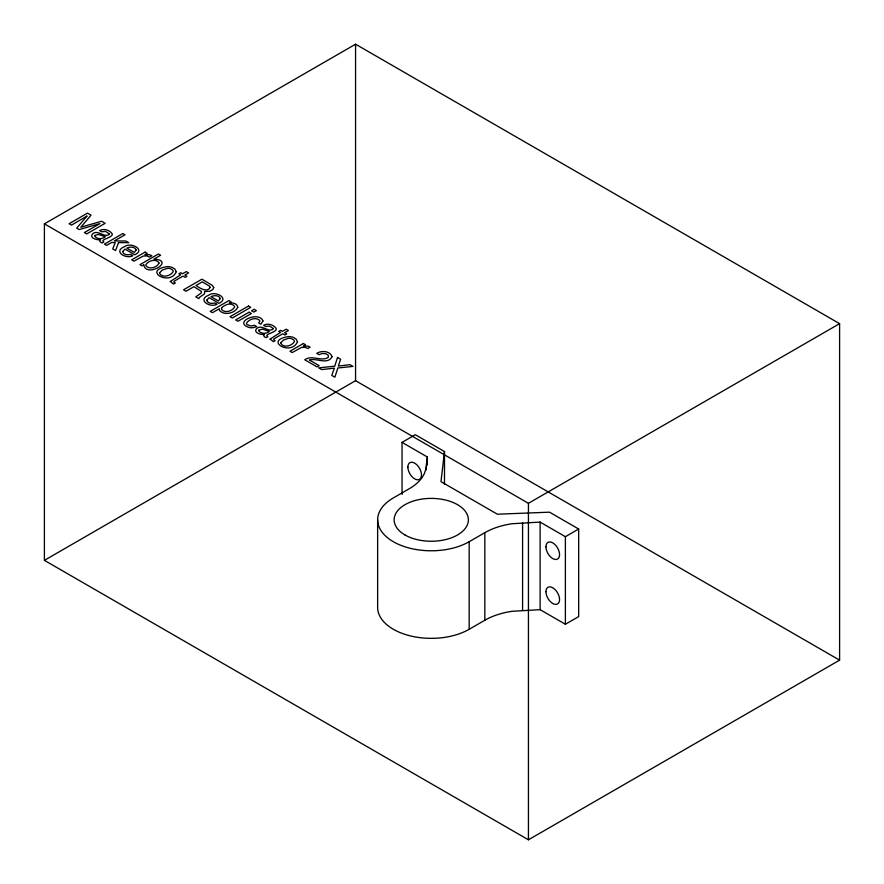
<?xml version="1.0" encoding="UTF-8"?>
<svg xmlns="http://www.w3.org/2000/svg" width="884" height="884" viewBox="0 0 884 884"><rect width="100%" height="100%" fill="white"/><g stroke="black" fill="none" stroke-linecap="round" stroke-linejoin="round"><path stroke-width="1.33" d="M377.634 519.825L377.634 607.396A53.626 30.962 0 0 0 410.74 635.994A53.626 30.962 0 0 0 469.172 629.286L484.83 620.248A59.007 34.067 0 0 1 512.134 611.297L540.113 609.662L565.384 624.259L578.666 616.59L578.666 529.019L565.384 536.687L540.113 522.09L512.134 523.737A59.007 34.067 0 0 0 484.83 532.676L469.172 541.715A53.626 30.962 0 0 1 393.336 541.715A53.626 30.962 0 0 1 393.336 497.935L409.182 488.786A58.289 33.658 0 0 0 424.486 473.205L425.79 469.26L427.326 456.973L402.043 442.387L402.043 494.377M402.043 442.387L415.325 434.718L444.497 451.558L440.983 481.647L497.372 514.212L549.505 512.179L578.666 529.019M44.399 223.851L355.567 44.2L839.601 323.654L839.601 660.149L528.433 839.8L44.399 560.346L44.399 223.851L528.433 503.305L839.601 323.654M44.399 560.346L355.567 380.695L839.601 660.149M565.384 536.687L565.384 624.259M540.113 522.09L540.113 609.662M528.433 503.305L528.433 839.8M522.577 522.775L522.577 610.347M484.83 532.676L484.83 620.248M469.172 541.715L469.172 629.286M444.497 451.558L444.497 484.399M427.326 456.973L427.326 465.183M426.121 467.249L426.121 469.99M355.567 44.2L355.567 380.695M262.968 321.002L260.879 324.185L258.692 322.914L259.841 321.201L259.52 320.306C255.752 316.87 249.332 319.168 246.669 322.881A3.912 2.254 0 0 0 247.2 324.682L251.045 326.019L254.537 325.312L256.725 326.583L253.752 327.533A6.508 3.757 0 0 1 249.597 327.599C232.127 322.538 258.935 310.35 262.968 321.002M170.292 281.477L173.551 284.04L175.33 283.013L173.761 281.996L174.225 281.178L182.988 276.128L185.132 277.366L186.966 276.294L184.822 275.057L188.568 272.902L186.292 271.587L182.546 273.742L180.734 272.692L178.888 273.764L180.701 274.813L170.292 281.477M270.106 339.102L273.377 341.677L275.156 340.649L273.587 339.633L274.051 338.815L282.814 333.754L284.946 334.992L286.792 333.931L284.648 332.693L288.394 330.528L286.118 329.213L282.372 331.378L280.548 330.329L278.714 331.389L280.526 332.439L270.106 339.102M122.666 251.531C123.075 254.901 128.003 255.266 130.633 254.404L132.843 255.686C126.014 259.62 112.544 251.233 124.677 246.603C130.512 241.807 146.081 249.586 134.81 254.769L124.987 249.089L122.666 251.531M206.812 300.118C207.21 303.477 212.138 303.842 214.768 302.98L216.989 304.262C210.149 308.196 196.679 299.809 208.812 295.179C214.646 290.383 230.216 298.162 218.956 303.345L209.121 297.665L206.812 300.118M109.108 233.774L109.041 234.514C104.091 238.105 97.66 228.956 92.378 234.061C89.185 238.282 97.417 240.249 100.433 239.774L99.583 240.724L100.456 242.172L102.235 242.945L103.892 241.973C99.041 239.708 111.981 237.962 112.301 234.448L112.18 233.785C109.539 229.995 103.76 228.194 99.616 230.591L101.715 231.807L105.528 231.376L109.108 233.774M273.112 328.45L273.046 329.202C268.095 332.793 261.664 323.632 256.382 328.749C253.178 332.97 261.421 334.937 264.438 334.461L263.587 335.401L264.46 336.859L266.239 337.622L267.896 336.66C263.045 334.395 275.985 332.649 276.305 329.135L276.184 328.472C273.543 324.682 267.764 322.881 263.62 325.279L265.719 326.494L269.532 326.063L273.112 328.45M159.628 272.681L159.551 273.355C162.391 278.416 171.12 275.874 173.275 271.421L172.557 269.94L170.535 268.747A4.343 2.508 0 0 0 167.01 268.427L162.269 270.073L159.628 272.681M280.858 342.672L280.769 343.335C283.609 348.406 292.339 345.865 294.494 341.401L293.786 339.92L291.753 338.738A4.343 2.508 0 0 0 288.228 338.406L283.488 340.064L280.858 342.672M213.74 287.532L212.856 289.532L209.884 291.234L204.569 291.51L204.524 293.897L199.563 297.278L198.823 298.637L195.762 296.869L201.132 293.079L201.497 291.455L193.928 286.692L186.027 291.245L183.54 289.808L201.939 279.189L212.226 285.3L213.74 287.532M159.032 262.99C157.297 267.476 149.12 270.095 145.904 265.631L145.86 264.813C148.103 260.625 156.324 258.216 159.032 262.99M143.76 264.868C146.225 278.482 176.104 260.493 153.949 259.111L160.623 255.255L158.435 253.995L139.959 264.659L142.048 265.852L143.76 264.868M176.281 271.675C170.082 286.714 142.103 270.471 167.01 266.648A7.834 4.519 0 0 1 172.126 267.432L174.767 268.924L176.281 271.675M297.499 341.666C291.311 356.705 263.322 340.451 288.228 336.627A7.834 4.519 0 0 1 293.344 337.412L295.985 338.915L297.499 341.666M94.831 235.487L94.698 236.172C96.997 239.487 102.422 239.232 105.373 236.802L98.444 234.393L94.831 235.487M258.835 330.174L258.703 330.859C261.001 334.174 266.427 333.92 269.377 331.489L262.449 329.08L258.835 330.174M136.169 249.951L134.291 252.393L126.832 248.095C129.661 246.636 134.832 246.404 136.169 249.951M220.304 298.527L218.425 300.969L210.978 296.67C213.795 295.212 218.967 294.98 220.304 298.527M210.237 287.388C207.199 293.068 199.441 287.919 196.005 285.488L202.292 281.863L209.431 286.096L210.237 287.388M332.041 356.683C327.776 365.247 316.384 357.677 309.367 359.998L319.168 365.656L317.036 366.882L304.715 359.777C312.008 354.418 321.312 362.075 328.329 357.313L328.296 355.257L325.942 353.755L322.163 353.467L319.025 354.672L316.737 353.346C321.323 350.351 330.218 350.815 332.041 356.683M237.774 307.278C234.89 313.433 223.928 315.919 219.365 310.251L219.32 308.726L212.469 312.693L210.204 311.389L228.912 300.582L231.111 301.853L229.332 302.881C232.459 302.593 237.509 303.4 237.774 307.278M337.533 357.467L334.738 366.208L318.715 367.854L321.721 369.589L334.384 368.164L331.776 375.402L334.87 377.181L337.832 367.998L352.981 366.385L350.009 364.672L338.307 366.042L340.649 359.269L337.533 357.467M118.544 242.592L115.572 250.57L112.688 248.912L115.274 242.581L111.649 242.492L106.61 245.398L104.445 244.15L122.854 233.52L125.02 234.779L114.334 240.945L125.815 240.989L128.699 242.658L118.544 242.592M221.785 307.743L221.464 309.356C224.757 313.599 232.183 311.179 234.591 307.146L234.569 306.328C231.464 302.074 224.801 304.538 221.785 307.743M86.93 216.116L76.698 228.127L79.162 229.553L99.936 223.619L84.367 232.558L86.731 233.917L105.141 223.298L101.605 221.254L80.798 227.21L91.063 215.177L87.494 213.11L69.096 223.74L71.471 225.111L86.93 216.116M145.075 252.117L131.661 259.863L133.915 261.156L143.208 256.062L147.009 255.94L149.462 257.111L151.838 255.741L149.672 254.702L144.899 254.691L147.219 253.343L145.075 252.117M248.47 306.052L230.061 316.671L232.326 317.975L250.725 307.345L248.47 306.052M249.056 312.218L235.708 319.931L237.995 321.257L251.354 313.544L249.056 312.218M254.106 309.301L251.553 310.781L253.841 312.096L256.404 310.627L254.106 309.301M303.378 343.511L289.963 351.257L292.217 352.55L301.51 347.456L305.312 347.335L307.765 348.517L310.14 347.136L307.975 346.097L303.201 346.086L305.521 344.749L303.378 343.511M405.005 534.975A37.128 21.437 0 0 0 467.117 525.372A37.128 21.437 0 0 0 421.646 499.117A37.128 21.437 0 0 0 405.005 534.975M407.878 467.083A9.625 5.558 60 0 0 418.088 479.78A9.625 5.558 60 0 0 418.088 466.166A9.625 5.558 60 0 0 407.878 467.083M545.947 546.787A9.625 5.558 60 0 0 556.158 559.495A9.625 5.558 60 0 0 556.158 545.881A9.625 5.558 60 0 0 545.947 546.787M545.947 591.705A9.625 5.558 60 0 0 556.158 604.402A9.625 5.558 60 0 0 556.158 590.788A9.625 5.558 60 0 0 545.947 591.705"/></g></svg>
